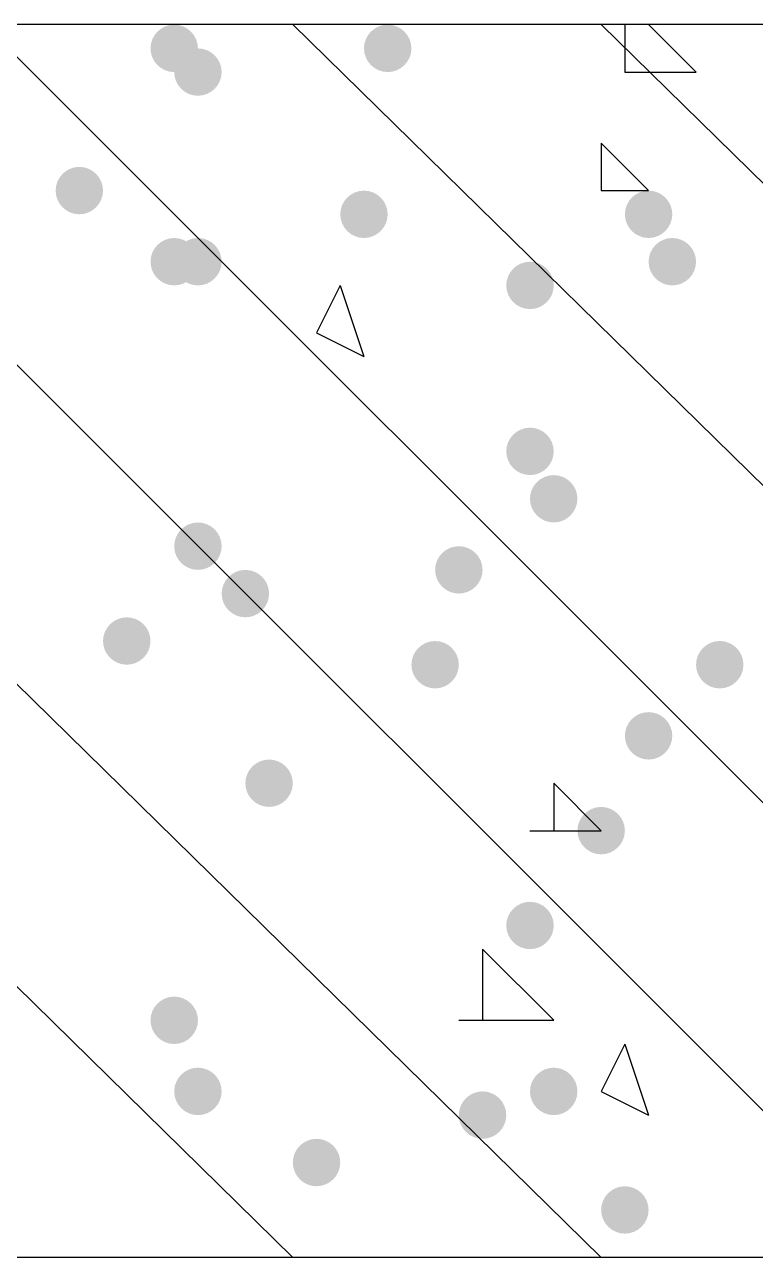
# Model space of a CAD drawing. Header units: inches. Extents: x 11 to 286, y 6 to 196.
# Drawn here: x 97.58 to 98.884, y 91.75 to 93.952 of the extents above; entities that cross this region are included whole.
import ezdxf

# ---------------------------------------------------------------- set-up
doc = ezdxf.new("R2010")
doc.units = ezdxf.units.IN
doc.header["$MEASUREMENT"] = 0
doc.layers.add('PDF_几何图形', color=7, linetype='Continuous')
doc.layers.add('PDF_实体填充', color=7, linetype='Continuous', true_color=0xffffff)

msp = doc.modelspace()

# ---------------------------------------------------------------- hatches: boundary and pattern name
at = {"layer": 'PDF_实体填充', "transparency": 33554559}
h = msp.add_hatch(color=7, dxfattribs=at)
edge = h.paths.add_edge_path(flags=0)
edge.add_spline(control_points=[(97.8888, 93.9094), (97.8888, 93.8862), (97.8697, 93.8671), (97.8464, 93.8671)], knot_values=[0, 0, 0, 0, 1, 1, 1, 1], degree=3, periodic=0)
edge.add_spline(control_points=[(97.8464, 93.8671), (97.8232, 93.8671), (97.8041, 93.8862), (97.8041, 93.9094)], knot_values=[0, 0, 0, 0, 1, 1, 1, 1], degree=3, periodic=0)
edge.add_line((97.8041, 93.9094), (97.8041, 93.9094))
edge.add_spline(control_points=[(97.8041, 93.9094), (97.8041, 93.9327), (97.8232, 93.9518), (97.8464, 93.9518)], knot_values=[0, 0, 0, 0, 1, 1, 1, 1], degree=3, periodic=0)
edge.add_spline(control_points=[(97.8464, 93.9518), (97.8697, 93.9518), (97.8888, 93.9327), (97.8888, 93.9094)], knot_values=[0, 0, 0, 0, 1, 1, 1, 1], degree=3, periodic=0)
edge.add_line((97.8888, 93.9094), (97.8888, 93.9094))
edge.add_line((97.8888, 93.9094), (97.8888, 93.9094))
h = msp.add_hatch(color=7, dxfattribs=at)
edge = h.paths.add_edge_path(flags=0)
edge.add_spline(control_points=[(98.2698, 93.9094), (98.2698, 93.8862), (98.2507, 93.8671), (98.2274, 93.8671)], knot_values=[0, 0, 0, 0, 1, 1, 1, 1], degree=3, periodic=0)
edge.add_spline(control_points=[(98.2274, 93.8671), (98.2042, 93.8671), (98.1851, 93.8862), (98.1851, 93.9094)], knot_values=[0, 0, 0, 0, 1, 1, 1, 1], degree=3, periodic=0)
edge.add_line((98.1851, 93.9094), (98.1851, 93.9094))
edge.add_spline(control_points=[(98.1851, 93.9094), (98.1851, 93.9327), (98.2042, 93.9518), (98.2274, 93.9518)], knot_values=[0, 0, 0, 0, 1, 1, 1, 1], degree=3, periodic=0)
edge.add_spline(control_points=[(98.2274, 93.9518), (98.2507, 93.9518), (98.2698, 93.9327), (98.2698, 93.9094)], knot_values=[0, 0, 0, 0, 1, 1, 1, 1], degree=3, periodic=0)
edge.add_line((98.2698, 93.9094), (98.2698, 93.9094))
edge.add_line((98.2698, 93.9094), (98.2698, 93.9094))
h = msp.add_hatch(color=7, dxfattribs=at)
edge = h.paths.add_edge_path(flags=0)
edge.add_spline(control_points=[(97.9311, 93.8671), (97.9311, 93.8438), (97.9121, 93.8248), (97.8888, 93.8248)], knot_values=[0, 0, 0, 0, 1, 1, 1, 1], degree=3, periodic=0)
edge.add_spline(control_points=[(97.8888, 93.8248), (97.8655, 93.8248), (97.8464, 93.8438), (97.8464, 93.8671)], knot_values=[0, 0, 0, 0, 1, 1, 1, 1], degree=3, periodic=0)
edge.add_line((97.8464, 93.8671), (97.8464, 93.8671))
edge.add_spline(control_points=[(97.8464, 93.8671), (97.8464, 93.8904), (97.8655, 93.9094), (97.8888, 93.9094)], knot_values=[0, 0, 0, 0, 1, 1, 1, 1], degree=3, periodic=0)
edge.add_spline(control_points=[(97.8888, 93.9094), (97.9121, 93.9094), (97.9311, 93.8904), (97.9311, 93.8671)], knot_values=[0, 0, 0, 0, 1, 1, 1, 1], degree=3, periodic=0)
edge.add_line((97.9311, 93.8671), (97.9311, 93.8671))
edge.add_line((97.9311, 93.8671), (97.9311, 93.8671))
h = msp.add_hatch(color=7, dxfattribs=at)
edge = h.paths.add_edge_path(flags=0)
edge.add_spline(control_points=[(97.7194, 93.6554), (97.7194, 93.6322), (97.7004, 93.6131), (97.6771, 93.6131)], knot_values=[0, 0, 0, 0, 1, 1, 1, 1], degree=3, periodic=0)
edge.add_spline(control_points=[(97.6771, 93.6131), (97.6538, 93.6131), (97.6348, 93.6322), (97.6348, 93.6554)], knot_values=[0, 0, 0, 0, 1, 1, 1, 1], degree=3, periodic=0)
edge.add_line((97.6348, 93.6554), (97.6348, 93.6554))
edge.add_spline(control_points=[(97.6348, 93.6554), (97.6348, 93.6787), (97.6538, 93.6978), (97.6771, 93.6978)], knot_values=[0, 0, 0, 0, 1, 1, 1, 1], degree=3, periodic=0)
edge.add_spline(control_points=[(97.6771, 93.6978), (97.7004, 93.6978), (97.7194, 93.6787), (97.7194, 93.6554)], knot_values=[0, 0, 0, 0, 1, 1, 1, 1], degree=3, periodic=0)
edge.add_line((97.7194, 93.6554), (97.7194, 93.6554))
edge.add_line((97.7194, 93.6554), (97.7194, 93.6554))
h = msp.add_hatch(color=7, dxfattribs=at)
edge = h.paths.add_edge_path(flags=0)
edge.add_spline(control_points=[(98.2274, 93.6131), (98.2274, 93.5898), (98.2084, 93.5708), (98.1851, 93.5708)], knot_values=[0, 0, 0, 0, 1, 1, 1, 1], degree=3, periodic=0)
edge.add_spline(control_points=[(98.1851, 93.5708), (98.1618, 93.5708), (98.1428, 93.5898), (98.1428, 93.6131)], knot_values=[0, 0, 0, 0, 1, 1, 1, 1], degree=3, periodic=0)
edge.add_line((98.1428, 93.6131), (98.1428, 93.6131))
edge.add_spline(control_points=[(98.1428, 93.6131), (98.1428, 93.6364), (98.1618, 93.6554), (98.1851, 93.6554)], knot_values=[0, 0, 0, 0, 1, 1, 1, 1], degree=3, periodic=0)
edge.add_spline(control_points=[(98.1851, 93.6554), (98.2084, 93.6554), (98.2274, 93.6364), (98.2274, 93.6131)], knot_values=[0, 0, 0, 0, 1, 1, 1, 1], degree=3, periodic=0)
edge.add_line((98.2274, 93.6131), (98.2274, 93.6131))
edge.add_line((98.2274, 93.6131), (98.2274, 93.6131))
h = msp.add_hatch(color=7, dxfattribs=at)
edge = h.paths.add_edge_path(flags=0)
edge.add_spline(control_points=[(98.7354, 93.6131), (98.7354, 93.5898), (98.7164, 93.5708), (98.6931, 93.5708)], knot_values=[0, 0, 0, 0, 1, 1, 1, 1], degree=3, periodic=0)
edge.add_spline(control_points=[(98.6931, 93.5708), (98.6698, 93.5708), (98.6508, 93.5898), (98.6508, 93.6131)], knot_values=[0, 0, 0, 0, 1, 1, 1, 1], degree=3, periodic=0)
edge.add_line((98.6508, 93.6131), (98.6508, 93.6131))
edge.add_spline(control_points=[(98.6508, 93.6131), (98.6508, 93.6364), (98.6698, 93.6554), (98.6931, 93.6554)], knot_values=[0, 0, 0, 0, 1, 1, 1, 1], degree=3, periodic=0)
edge.add_spline(control_points=[(98.6931, 93.6554), (98.7164, 93.6554), (98.7354, 93.6364), (98.7354, 93.6131)], knot_values=[0, 0, 0, 0, 1, 1, 1, 1], degree=3, periodic=0)
edge.add_line((98.7354, 93.6131), (98.7354, 93.6131))
edge.add_line((98.7354, 93.6131), (98.7354, 93.6131))
h = msp.add_hatch(color=7, dxfattribs=at)
edge = h.paths.add_edge_path(flags=0)
edge.add_spline(control_points=[(97.8888, 93.5284), (97.8888, 93.5052), (97.8697, 93.4861), (97.8464, 93.4861)], knot_values=[0, 0, 0, 0, 1, 1, 1, 1], degree=3, periodic=0)
edge.add_spline(control_points=[(97.8464, 93.4861), (97.8232, 93.4861), (97.8041, 93.5052), (97.8041, 93.5284)], knot_values=[0, 0, 0, 0, 1, 1, 1, 1], degree=3, periodic=0)
edge.add_line((97.8041, 93.5284), (97.8041, 93.5284))
edge.add_spline(control_points=[(97.8041, 93.5284), (97.8041, 93.5517), (97.8232, 93.5708), (97.8464, 93.5708)], knot_values=[0, 0, 0, 0, 1, 1, 1, 1], degree=3, periodic=0)
edge.add_spline(control_points=[(97.8464, 93.5708), (97.8697, 93.5708), (97.8888, 93.5517), (97.8888, 93.5284)], knot_values=[0, 0, 0, 0, 1, 1, 1, 1], degree=3, periodic=0)
edge.add_line((97.8888, 93.5284), (97.8888, 93.5284))
edge.add_line((97.8888, 93.5284), (97.8888, 93.5284))
h = msp.add_hatch(color=7, dxfattribs=at)
edge = h.paths.add_edge_path(flags=0)
edge.add_spline(control_points=[(97.9311, 93.5284), (97.9311, 93.5052), (97.9121, 93.4861), (97.8888, 93.4861)], knot_values=[0, 0, 0, 0, 1, 1, 1, 1], degree=3, periodic=0)
edge.add_spline(control_points=[(97.8888, 93.4861), (97.8655, 93.4861), (97.8464, 93.5052), (97.8464, 93.5284)], knot_values=[0, 0, 0, 0, 1, 1, 1, 1], degree=3, periodic=0)
edge.add_line((97.8464, 93.5284), (97.8464, 93.5284))
edge.add_spline(control_points=[(97.8464, 93.5284), (97.8464, 93.5517), (97.8655, 93.5708), (97.8888, 93.5708)], knot_values=[0, 0, 0, 0, 1, 1, 1, 1], degree=3, periodic=0)
edge.add_spline(control_points=[(97.8888, 93.5708), (97.9121, 93.5708), (97.9311, 93.5517), (97.9311, 93.5284)], knot_values=[0, 0, 0, 0, 1, 1, 1, 1], degree=3, periodic=0)
edge.add_line((97.9311, 93.5284), (97.9311, 93.5284))
edge.add_line((97.9311, 93.5284), (97.9311, 93.5284))
h = msp.add_hatch(color=7, dxfattribs=at)
edge = h.paths.add_edge_path(flags=0)
edge.add_spline(control_points=[(98.7778, 93.5284), (98.7778, 93.5052), (98.7587, 93.4861), (98.7354, 93.4861)], knot_values=[0, 0, 0, 0, 1, 1, 1, 1], degree=3, periodic=0)
edge.add_spline(control_points=[(98.7354, 93.4861), (98.7122, 93.4861), (98.6931, 93.5052), (98.6931, 93.5284)], knot_values=[0, 0, 0, 0, 1, 1, 1, 1], degree=3, periodic=0)
edge.add_line((98.6931, 93.5284), (98.6931, 93.5284))
edge.add_spline(control_points=[(98.6931, 93.5284), (98.6931, 93.5517), (98.7122, 93.5708), (98.7354, 93.5708)], knot_values=[0, 0, 0, 0, 1, 1, 1, 1], degree=3, periodic=0)
edge.add_spline(control_points=[(98.7354, 93.5708), (98.7587, 93.5708), (98.7778, 93.5517), (98.7778, 93.5284)], knot_values=[0, 0, 0, 0, 1, 1, 1, 1], degree=3, periodic=0)
edge.add_line((98.7778, 93.5284), (98.7778, 93.5284))
edge.add_line((98.7778, 93.5284), (98.7778, 93.5284))
h = msp.add_hatch(color=7, dxfattribs=at)
edge = h.paths.add_edge_path(flags=0)
edge.add_spline(control_points=[(98.5238, 93.4861), (98.5238, 93.4628), (98.5047, 93.4438), (98.4814, 93.4438)], knot_values=[0, 0, 0, 0, 1, 1, 1, 1], degree=3, periodic=0)
edge.add_spline(control_points=[(98.4814, 93.4438), (98.4582, 93.4438), (98.4391, 93.4628), (98.4391, 93.4861)], knot_values=[0, 0, 0, 0, 1, 1, 1, 1], degree=3, periodic=0)
edge.add_line((98.4391, 93.4861), (98.4391, 93.4861))
edge.add_spline(control_points=[(98.4391, 93.4861), (98.4391, 93.5094), (98.4582, 93.5284), (98.4814, 93.5284)], knot_values=[0, 0, 0, 0, 1, 1, 1, 1], degree=3, periodic=0)
edge.add_spline(control_points=[(98.4814, 93.5284), (98.5047, 93.5284), (98.5238, 93.5094), (98.5238, 93.4861)], knot_values=[0, 0, 0, 0, 1, 1, 1, 1], degree=3, periodic=0)
edge.add_line((98.5238, 93.4861), (98.5238, 93.4861))
edge.add_line((98.5238, 93.4861), (98.5238, 93.4861))
h = msp.add_hatch(color=7, dxfattribs=at)
edge = h.paths.add_edge_path(flags=0)
edge.add_spline(control_points=[(98.5238, 93.1898), (98.5238, 93.1665), (98.5047, 93.1474), (98.4814, 93.1474)], knot_values=[0, 0, 0, 0, 1, 1, 1, 1], degree=3, periodic=0)
edge.add_spline(control_points=[(98.4814, 93.1474), (98.4582, 93.1474), (98.4391, 93.1665), (98.4391, 93.1898)], knot_values=[0, 0, 0, 0, 1, 1, 1, 1], degree=3, periodic=0)
edge.add_line((98.4391, 93.1898), (98.4391, 93.1898))
edge.add_spline(control_points=[(98.4391, 93.1898), (98.4391, 93.2131), (98.4582, 93.2321), (98.4814, 93.2321)], knot_values=[0, 0, 0, 0, 1, 1, 1, 1], degree=3, periodic=0)
edge.add_spline(control_points=[(98.4814, 93.2321), (98.5047, 93.2321), (98.5238, 93.2131), (98.5238, 93.1898)], knot_values=[0, 0, 0, 0, 1, 1, 1, 1], degree=3, periodic=0)
edge.add_line((98.5238, 93.1898), (98.5238, 93.1898))
edge.add_line((98.5238, 93.1898), (98.5238, 93.1898))
h = msp.add_hatch(color=7, dxfattribs=at)
edge = h.paths.add_edge_path(flags=0)
edge.add_spline(control_points=[(98.5661, 93.1051), (98.5661, 93.0818), (98.5471, 93.0628), (98.5238, 93.0628)], knot_values=[0, 0, 0, 0, 1, 1, 1, 1], degree=3, periodic=0)
edge.add_spline(control_points=[(98.5238, 93.0628), (98.5005, 93.0628), (98.4814, 93.0818), (98.4814, 93.1051)], knot_values=[0, 0, 0, 0, 1, 1, 1, 1], degree=3, periodic=0)
edge.add_line((98.4814, 93.1051), (98.4814, 93.1051))
edge.add_spline(control_points=[(98.4814, 93.1051), (98.4814, 93.1284), (98.5005, 93.1474), (98.5238, 93.1474)], knot_values=[0, 0, 0, 0, 1, 1, 1, 1], degree=3, periodic=0)
edge.add_spline(control_points=[(98.5238, 93.1474), (98.5471, 93.1474), (98.5661, 93.1284), (98.5661, 93.1051)], knot_values=[0, 0, 0, 0, 1, 1, 1, 1], degree=3, periodic=0)
edge.add_line((98.5661, 93.1051), (98.5661, 93.1051))
edge.add_line((98.5661, 93.1051), (98.5661, 93.1051))
h = msp.add_hatch(color=7, dxfattribs=at)
edge = h.paths.add_edge_path(flags=0)
edge.add_spline(control_points=[(97.9311, 93.0204), (97.9311, 92.9972), (97.9121, 92.9781), (97.8888, 92.9781)], knot_values=[0, 0, 0, 0, 1, 1, 1, 1], degree=3, periodic=0)
edge.add_spline(control_points=[(97.8888, 92.9781), (97.8655, 92.9781), (97.8464, 92.9972), (97.8464, 93.0204)], knot_values=[0, 0, 0, 0, 1, 1, 1, 1], degree=3, periodic=0)
edge.add_line((97.8464, 93.0204), (97.8464, 93.0204))
edge.add_spline(control_points=[(97.8464, 93.0204), (97.8464, 93.0437), (97.8655, 93.0628), (97.8888, 93.0628)], knot_values=[0, 0, 0, 0, 1, 1, 1, 1], degree=3, periodic=0)
edge.add_spline(control_points=[(97.8888, 93.0628), (97.9121, 93.0628), (97.9311, 93.0437), (97.9311, 93.0204)], knot_values=[0, 0, 0, 0, 1, 1, 1, 1], degree=3, periodic=0)
edge.add_line((97.9311, 93.0204), (97.9311, 93.0204))
edge.add_line((97.9311, 93.0204), (97.9311, 93.0204))
h = msp.add_hatch(color=7, dxfattribs=at)
edge = h.paths.add_edge_path(flags=0)
edge.add_spline(control_points=[(98.3968, 92.9781), (98.3968, 92.9548), (98.3777, 92.9358), (98.3544, 92.9358)], knot_values=[0, 0, 0, 0, 1, 1, 1, 1], degree=3, periodic=0)
edge.add_spline(control_points=[(98.3544, 92.9358), (98.3312, 92.9358), (98.3121, 92.9548), (98.3121, 92.9781)], knot_values=[0, 0, 0, 0, 1, 1, 1, 1], degree=3, periodic=0)
edge.add_line((98.3121, 92.9781), (98.3121, 92.9781))
edge.add_spline(control_points=[(98.3121, 92.9781), (98.3121, 93.0014), (98.3312, 93.0204), (98.3544, 93.0204)], knot_values=[0, 0, 0, 0, 1, 1, 1, 1], degree=3, periodic=0)
edge.add_spline(control_points=[(98.3544, 93.0204), (98.3777, 93.0204), (98.3968, 93.0014), (98.3968, 92.9781)], knot_values=[0, 0, 0, 0, 1, 1, 1, 1], degree=3, periodic=0)
edge.add_line((98.3968, 92.9781), (98.3968, 92.9781))
edge.add_line((98.3968, 92.9781), (98.3968, 92.9781))
h = msp.add_hatch(color=7, dxfattribs=at)
edge = h.paths.add_edge_path(flags=0)
edge.add_spline(control_points=[(98.0158, 92.9358), (98.0158, 92.9125), (97.9967, 92.8934), (97.9734, 92.8934)], knot_values=[0, 0, 0, 0, 1, 1, 1, 1], degree=3, periodic=0)
edge.add_spline(control_points=[(97.9734, 92.8934), (97.9502, 92.8934), (97.9311, 92.9125), (97.9311, 92.9358)], knot_values=[0, 0, 0, 0, 1, 1, 1, 1], degree=3, periodic=0)
edge.add_line((97.9311, 92.9358), (97.9311, 92.9358))
edge.add_spline(control_points=[(97.9311, 92.9358), (97.9311, 92.9591), (97.9502, 92.9781), (97.9734, 92.9781)], knot_values=[0, 0, 0, 0, 1, 1, 1, 1], degree=3, periodic=0)
edge.add_spline(control_points=[(97.9734, 92.9781), (97.9967, 92.9781), (98.0158, 92.9591), (98.0158, 92.9358)], knot_values=[0, 0, 0, 0, 1, 1, 1, 1], degree=3, periodic=0)
edge.add_line((98.0158, 92.9358), (98.0158, 92.9358))
edge.add_line((98.0158, 92.9358), (98.0158, 92.9358))
h = msp.add_hatch(color=7, dxfattribs=at)
edge = h.paths.add_edge_path(flags=0)
edge.add_spline(control_points=[(97.8041, 92.8511), (97.8041, 92.8278), (97.7851, 92.8088), (97.7618, 92.8088)], knot_values=[0, 0, 0, 0, 1, 1, 1, 1], degree=3, periodic=0)
edge.add_spline(control_points=[(97.7618, 92.8088), (97.7385, 92.8088), (97.7194, 92.8278), (97.7194, 92.8511)], knot_values=[0, 0, 0, 0, 1, 1, 1, 1], degree=3, periodic=0)
edge.add_line((97.7194, 92.8511), (97.7194, 92.8511))
edge.add_spline(control_points=[(97.7194, 92.8511), (97.7194, 92.8744), (97.7385, 92.8934), (97.7618, 92.8934)], knot_values=[0, 0, 0, 0, 1, 1, 1, 1], degree=3, periodic=0)
edge.add_spline(control_points=[(97.7618, 92.8934), (97.7851, 92.8934), (97.8041, 92.8744), (97.8041, 92.8511)], knot_values=[0, 0, 0, 0, 1, 1, 1, 1], degree=3, periodic=0)
edge.add_line((97.8041, 92.8511), (97.8041, 92.8511))
edge.add_line((97.8041, 92.8511), (97.8041, 92.8511))
h = msp.add_hatch(color=7, dxfattribs=at)
edge = h.paths.add_edge_path(flags=0)
edge.add_spline(control_points=[(98.3544, 92.8088), (98.3544, 92.7855), (98.3354, 92.7664), (98.3121, 92.7664)], knot_values=[0, 0, 0, 0, 1, 1, 1, 1], degree=3, periodic=0)
edge.add_spline(control_points=[(98.3121, 92.7664), (98.2888, 92.7664), (98.2698, 92.7855), (98.2698, 92.8088)], knot_values=[0, 0, 0, 0, 1, 1, 1, 1], degree=3, periodic=0)
edge.add_line((98.2698, 92.8088), (98.2698, 92.8088))
edge.add_spline(control_points=[(98.2698, 92.8088), (98.2698, 92.8321), (98.2888, 92.8511), (98.3121, 92.8511)], knot_values=[0, 0, 0, 0, 1, 1, 1, 1], degree=3, periodic=0)
edge.add_spline(control_points=[(98.3121, 92.8511), (98.3354, 92.8511), (98.3544, 92.8321), (98.3544, 92.8088)], knot_values=[0, 0, 0, 0, 1, 1, 1, 1], degree=3, periodic=0)
edge.add_line((98.3544, 92.8088), (98.3544, 92.8088))
edge.add_line((98.3544, 92.8088), (98.3544, 92.8088))
h = msp.add_hatch(color=7, dxfattribs=at)
edge = h.paths.add_edge_path(flags=0)
edge.add_spline(control_points=[(98.8624, 92.8088), (98.8624, 92.7855), (98.8434, 92.7664), (98.8201, 92.7664)], knot_values=[0, 0, 0, 0, 1, 1, 1, 1], degree=3, periodic=0)
edge.add_spline(control_points=[(98.8201, 92.7664), (98.7968, 92.7664), (98.7778, 92.7855), (98.7778, 92.8088)], knot_values=[0, 0, 0, 0, 1, 1, 1, 1], degree=3, periodic=0)
edge.add_line((98.7778, 92.8088), (98.7778, 92.8088))
edge.add_spline(control_points=[(98.7778, 92.8088), (98.7778, 92.8321), (98.7968, 92.8511), (98.8201, 92.8511)], knot_values=[0, 0, 0, 0, 1, 1, 1, 1], degree=3, periodic=0)
edge.add_spline(control_points=[(98.8201, 92.8511), (98.8434, 92.8511), (98.8624, 92.8321), (98.8624, 92.8088)], knot_values=[0, 0, 0, 0, 1, 1, 1, 1], degree=3, periodic=0)
edge.add_line((98.8624, 92.8088), (98.8624, 92.8088))
edge.add_line((98.8624, 92.8088), (98.8624, 92.8088))
h = msp.add_hatch(color=7, dxfattribs=at)
edge = h.paths.add_edge_path(flags=0)
edge.add_spline(control_points=[(98.7354, 92.6818), (98.7354, 92.6585), (98.7164, 92.6394), (98.6931, 92.6394)], knot_values=[0, 0, 0, 0, 1, 1, 1, 1], degree=3, periodic=0)
edge.add_spline(control_points=[(98.6931, 92.6394), (98.6698, 92.6394), (98.6508, 92.6585), (98.6508, 92.6818)], knot_values=[0, 0, 0, 0, 1, 1, 1, 1], degree=3, periodic=0)
edge.add_line((98.6508, 92.6818), (98.6508, 92.6818))
edge.add_spline(control_points=[(98.6508, 92.6818), (98.6508, 92.7051), (98.6698, 92.7241), (98.6931, 92.7241)], knot_values=[0, 0, 0, 0, 1, 1, 1, 1], degree=3, periodic=0)
edge.add_spline(control_points=[(98.6931, 92.7241), (98.7164, 92.7241), (98.7354, 92.7051), (98.7354, 92.6818)], knot_values=[0, 0, 0, 0, 1, 1, 1, 1], degree=3, periodic=0)
edge.add_line((98.7354, 92.6818), (98.7354, 92.6818))
edge.add_line((98.7354, 92.6818), (98.7354, 92.6818))
h = msp.add_hatch(color=7, dxfattribs=at)
edge = h.paths.add_edge_path(flags=0)
edge.add_spline(control_points=[(98.0581, 92.5971), (98.0581, 92.5738), (98.0391, 92.5548), (98.0158, 92.5548)], knot_values=[0, 0, 0, 0, 1, 1, 1, 1], degree=3, periodic=0)
edge.add_spline(control_points=[(98.0158, 92.5548), (97.9925, 92.5548), (97.9734, 92.5738), (97.9734, 92.5971)], knot_values=[0, 0, 0, 0, 1, 1, 1, 1], degree=3, periodic=0)
edge.add_line((97.9734, 92.5971), (97.9734, 92.5971))
edge.add_spline(control_points=[(97.9734, 92.5971), (97.9734, 92.6204), (97.9925, 92.6394), (98.0158, 92.6394)], knot_values=[0, 0, 0, 0, 1, 1, 1, 1], degree=3, periodic=0)
edge.add_spline(control_points=[(98.0158, 92.6394), (98.0391, 92.6394), (98.0581, 92.6204), (98.0581, 92.5971)], knot_values=[0, 0, 0, 0, 1, 1, 1, 1], degree=3, periodic=0)
edge.add_line((98.0581, 92.5971), (98.0581, 92.5971))
edge.add_line((98.0581, 92.5971), (98.0581, 92.5971))
h = msp.add_hatch(color=7, dxfattribs=at)
edge = h.paths.add_edge_path(flags=0)
edge.add_spline(control_points=[(98.6508, 92.5124), (98.6508, 92.4892), (98.6317, 92.4701), (98.6084, 92.4701)], knot_values=[0, 0, 0, 0, 1, 1, 1, 1], degree=3, periodic=0)
edge.add_spline(control_points=[(98.6084, 92.4701), (98.5852, 92.4701), (98.5661, 92.4892), (98.5661, 92.5124)], knot_values=[0, 0, 0, 0, 1, 1, 1, 1], degree=3, periodic=0)
edge.add_line((98.5661, 92.5124), (98.5661, 92.5124))
edge.add_spline(control_points=[(98.5661, 92.5124), (98.5661, 92.5357), (98.5852, 92.5548), (98.6084, 92.5548)], knot_values=[0, 0, 0, 0, 1, 1, 1, 1], degree=3, periodic=0)
edge.add_spline(control_points=[(98.6084, 92.5548), (98.6317, 92.5548), (98.6508, 92.5357), (98.6508, 92.5124)], knot_values=[0, 0, 0, 0, 1, 1, 1, 1], degree=3, periodic=0)
edge.add_line((98.6508, 92.5124), (98.6508, 92.5124))
edge.add_line((98.6508, 92.5124), (98.6508, 92.5124))
h = msp.add_hatch(color=7, dxfattribs=at)
edge = h.paths.add_edge_path(flags=0)
edge.add_spline(control_points=[(98.5238, 92.3431), (98.5238, 92.3198), (98.5047, 92.3008), (98.4814, 92.3008)], knot_values=[0, 0, 0, 0, 1, 1, 1, 1], degree=3, periodic=0)
edge.add_spline(control_points=[(98.4814, 92.3008), (98.4582, 92.3008), (98.4391, 92.3198), (98.4391, 92.3431)], knot_values=[0, 0, 0, 0, 1, 1, 1, 1], degree=3, periodic=0)
edge.add_line((98.4391, 92.3431), (98.4391, 92.3431))
edge.add_spline(control_points=[(98.4391, 92.3431), (98.4391, 92.3664), (98.4582, 92.3854), (98.4814, 92.3854)], knot_values=[0, 0, 0, 0, 1, 1, 1, 1], degree=3, periodic=0)
edge.add_spline(control_points=[(98.4814, 92.3854), (98.5047, 92.3854), (98.5238, 92.3664), (98.5238, 92.3431)], knot_values=[0, 0, 0, 0, 1, 1, 1, 1], degree=3, periodic=0)
edge.add_line((98.5238, 92.3431), (98.5238, 92.3431))
edge.add_line((98.5238, 92.3431), (98.5238, 92.3431))
h = msp.add_hatch(color=7, dxfattribs=at)
edge = h.paths.add_edge_path(flags=0)
edge.add_spline(control_points=[(97.8888, 92.1738), (97.8888, 92.1505), (97.8697, 92.1314), (97.8464, 92.1314)], knot_values=[0, 0, 0, 0, 1, 1, 1, 1], degree=3, periodic=0)
edge.add_spline(control_points=[(97.8464, 92.1314), (97.8232, 92.1314), (97.8041, 92.1505), (97.8041, 92.1738)], knot_values=[0, 0, 0, 0, 1, 1, 1, 1], degree=3, periodic=0)
edge.add_line((97.8041, 92.1738), (97.8041, 92.1738))
edge.add_spline(control_points=[(97.8041, 92.1738), (97.8041, 92.1971), (97.8232, 92.2161), (97.8464, 92.2161)], knot_values=[0, 0, 0, 0, 1, 1, 1, 1], degree=3, periodic=0)
edge.add_spline(control_points=[(97.8464, 92.2161), (97.8697, 92.2161), (97.8888, 92.1971), (97.8888, 92.1738)], knot_values=[0, 0, 0, 0, 1, 1, 1, 1], degree=3, periodic=0)
edge.add_line((97.8888, 92.1738), (97.8888, 92.1738))
edge.add_line((97.8888, 92.1738), (97.8888, 92.1738))
h = msp.add_hatch(color=7, dxfattribs=at)
edge = h.paths.add_edge_path(flags=0)
edge.add_spline(control_points=[(97.9311, 92.0468), (97.9311, 92.0235), (97.9121, 92.0044), (97.8888, 92.0044)], knot_values=[0, 0, 0, 0, 1, 1, 1, 1], degree=3, periodic=0)
edge.add_spline(control_points=[(97.8888, 92.0044), (97.8655, 92.0044), (97.8464, 92.0235), (97.8464, 92.0468)], knot_values=[0, 0, 0, 0, 1, 1, 1, 1], degree=3, periodic=0)
edge.add_line((97.8464, 92.0468), (97.8464, 92.0468))
edge.add_spline(control_points=[(97.8464, 92.0468), (97.8464, 92.0701), (97.8655, 92.0891), (97.8888, 92.0891)], knot_values=[0, 0, 0, 0, 1, 1, 1, 1], degree=3, periodic=0)
edge.add_spline(control_points=[(97.8888, 92.0891), (97.9121, 92.0891), (97.9311, 92.0701), (97.9311, 92.0468)], knot_values=[0, 0, 0, 0, 1, 1, 1, 1], degree=3, periodic=0)
edge.add_line((97.9311, 92.0468), (97.9311, 92.0468))
edge.add_line((97.9311, 92.0468), (97.9311, 92.0468))
h = msp.add_hatch(color=7, dxfattribs=at)
edge = h.paths.add_edge_path(flags=0)
edge.add_spline(control_points=[(98.5661, 92.0468), (98.5661, 92.0235), (98.5471, 92.0044), (98.5238, 92.0044)], knot_values=[0, 0, 0, 0, 1, 1, 1, 1], degree=3, periodic=0)
edge.add_spline(control_points=[(98.5238, 92.0044), (98.5005, 92.0044), (98.4814, 92.0235), (98.4814, 92.0468)], knot_values=[0, 0, 0, 0, 1, 1, 1, 1], degree=3, periodic=0)
edge.add_line((98.4814, 92.0468), (98.4814, 92.0468))
edge.add_spline(control_points=[(98.4814, 92.0468), (98.4814, 92.0701), (98.5005, 92.0891), (98.5238, 92.0891)], knot_values=[0, 0, 0, 0, 1, 1, 1, 1], degree=3, periodic=0)
edge.add_spline(control_points=[(98.5238, 92.0891), (98.5471, 92.0891), (98.5661, 92.0701), (98.5661, 92.0468)], knot_values=[0, 0, 0, 0, 1, 1, 1, 1], degree=3, periodic=0)
edge.add_line((98.5661, 92.0468), (98.5661, 92.0468))
edge.add_line((98.5661, 92.0468), (98.5661, 92.0468))
h = msp.add_hatch(color=7, dxfattribs=at)
edge = h.paths.add_edge_path(flags=0)
edge.add_spline(control_points=[(98.4391, 92.0044), (98.4391, 91.9812), (98.4201, 91.9621), (98.3968, 91.9621)], knot_values=[0, 0, 0, 0, 1, 1, 1, 1], degree=3, periodic=0)
edge.add_spline(control_points=[(98.3968, 91.9621), (98.3735, 91.9621), (98.3544, 91.9812), (98.3544, 92.0044)], knot_values=[0, 0, 0, 0, 1, 1, 1, 1], degree=3, periodic=0)
edge.add_line((98.3544, 92.0044), (98.3544, 92.0044))
edge.add_spline(control_points=[(98.3544, 92.0044), (98.3544, 92.0277), (98.3735, 92.0468), (98.3968, 92.0468)], knot_values=[0, 0, 0, 0, 1, 1, 1, 1], degree=3, periodic=0)
edge.add_spline(control_points=[(98.3968, 92.0468), (98.4201, 92.0468), (98.4391, 92.0277), (98.4391, 92.0044)], knot_values=[0, 0, 0, 0, 1, 1, 1, 1], degree=3, periodic=0)
edge.add_line((98.4391, 92.0044), (98.4391, 92.0044))
edge.add_line((98.4391, 92.0044), (98.4391, 92.0044))
h = msp.add_hatch(color=7, dxfattribs=at)
edge = h.paths.add_edge_path(flags=0)
edge.add_spline(control_points=[(98.1428, 91.9198), (98.1428, 91.8965), (98.1237, 91.8774), (98.1004, 91.8774)], knot_values=[0, 0, 0, 0, 1, 1, 1, 1], degree=3, periodic=0)
edge.add_spline(control_points=[(98.1004, 91.8774), (98.0772, 91.8774), (98.0581, 91.8965), (98.0581, 91.9198)], knot_values=[0, 0, 0, 0, 1, 1, 1, 1], degree=3, periodic=0)
edge.add_line((98.0581, 91.9198), (98.0581, 91.9198))
edge.add_spline(control_points=[(98.0581, 91.9198), (98.0581, 91.9431), (98.0772, 91.9621), (98.1004, 91.9621)], knot_values=[0, 0, 0, 0, 1, 1, 1, 1], degree=3, periodic=0)
edge.add_spline(control_points=[(98.1004, 91.9621), (98.1237, 91.9621), (98.1428, 91.9431), (98.1428, 91.9198)], knot_values=[0, 0, 0, 0, 1, 1, 1, 1], degree=3, periodic=0)
edge.add_line((98.1428, 91.9198), (98.1428, 91.9198))
edge.add_line((98.1428, 91.9198), (98.1428, 91.9198))
h = msp.add_hatch(color=7, dxfattribs=at)
edge = h.paths.add_edge_path(flags=0)
edge.add_spline(control_points=[(98.6931, 91.8351), (98.6931, 91.8118), (98.6741, 91.7928), (98.6508, 91.7928)], knot_values=[0, 0, 0, 0, 1, 1, 1, 1], degree=3, periodic=0)
edge.add_spline(control_points=[(98.6508, 91.7928), (98.6275, 91.7928), (98.6084, 91.8118), (98.6084, 91.8351)], knot_values=[0, 0, 0, 0, 1, 1, 1, 1], degree=3, periodic=0)
edge.add_line((98.6084, 91.8351), (98.6084, 91.8351))
edge.add_spline(control_points=[(98.6084, 91.8351), (98.6084, 91.8584), (98.6275, 91.8774), (98.6508, 91.8774)], knot_values=[0, 0, 0, 0, 1, 1, 1, 1], degree=3, periodic=0)
edge.add_spline(control_points=[(98.6508, 91.8774), (98.6741, 91.8774), (98.6931, 91.8584), (98.6931, 91.8351)], knot_values=[0, 0, 0, 0, 1, 1, 1, 1], degree=3, periodic=0)
edge.add_line((98.6931, 91.8351), (98.6931, 91.8351))
edge.add_line((98.6931, 91.8351), (98.6931, 91.8351))

# ---------------------------------------------------------------- linework, layer by layer
at = {"layer": 'PDF_几何图形'}
for p, q in [((121.7224, 93.9518), (82.5218, 93.9518)), ((95.8144, 93.9518), (98.0581, 91.7504)), ((96.3648, 93.9518), (98.6084, 91.7504)), ((96.9574, 93.9518), (99.1588, 91.7504)), ((97.5078, 93.9518), (99.7091, 91.7504)), ((98.0581, 93.9518), (100.3018, 91.7504)), ((98.6084, 93.9518), (100.8521, 91.7504)), ((98.6508, 93.9518), (98.6508, 93.8671)), ((98.6931, 93.9518), (98.7778, 93.8671)), ((98.6508, 93.8671), (98.7778, 93.8671)), ((98.6084, 93.7401), (98.6931, 93.6554)), ((98.6084, 93.7401), (98.6084, 93.6554)), ((98.6084, 93.6554), (98.6931, 93.6554)), ((98.1428, 93.4861), (98.1004, 93.4014)), ((98.1428, 93.4861), (98.1851, 93.3591)), ((98.1004, 93.4014), (98.1851, 93.3591)), ((98.5238, 92.5971), (98.6084, 92.5124)), ((98.5238, 92.5971), (98.5238, 92.5124)), ((98.4814, 92.5124), (98.6084, 92.5124)), ((98.3968, 92.3008), (98.5238, 92.1738)), ((98.3968, 92.3008), (98.3968, 92.1738)), ((98.3544, 92.1738), (98.5238, 92.1738)), ((98.6508, 92.1314), (98.6084, 92.0468)), ((98.6508, 92.1314), (98.6931, 92.0044)), ((98.6084, 92.0468), (98.6931, 92.0044)), ((121.7224, 91.7504), (84.6384, 91.7504))]:
    msp.add_line(p, q, dxfattribs=at)

doc.saveas('drawing.dxf')
